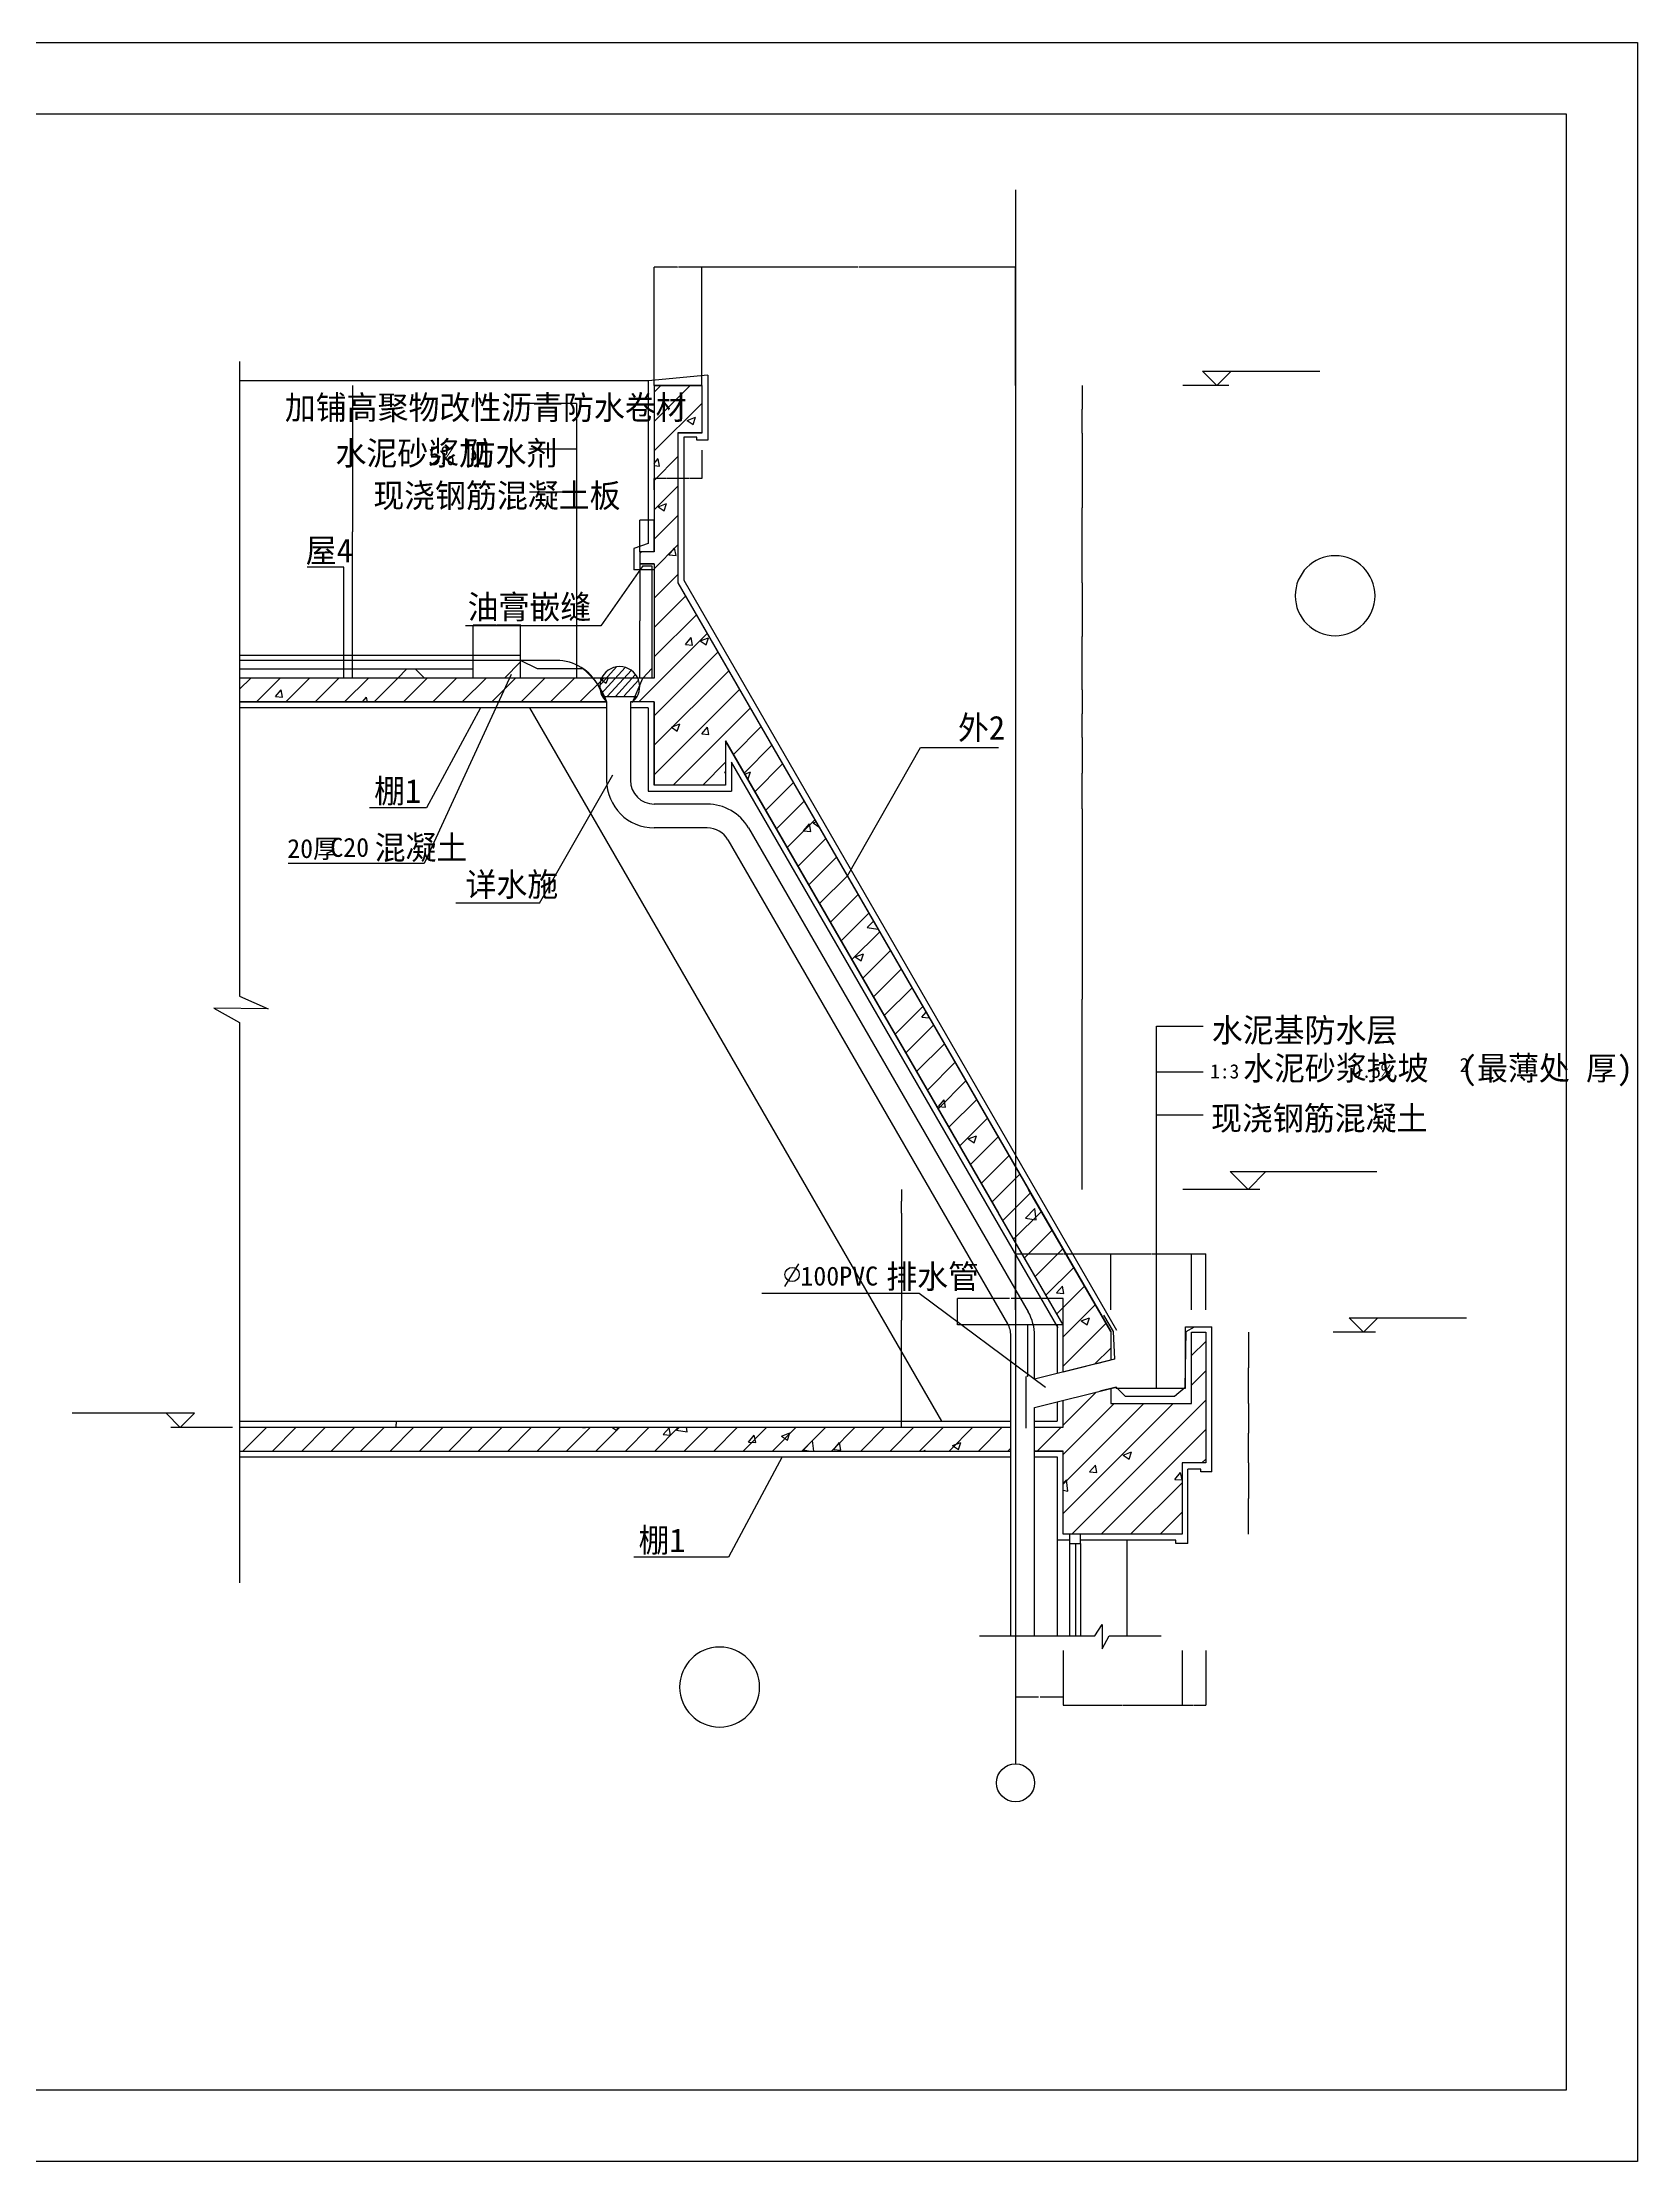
# Model space of a CAD drawing. Header units: metres. Extents: x -4844 to 18171, y -1948 to 18781.
# Drawn here: x 9226 to 15935, y 9871 to 18781 of the extents above; entities that cross this region are included whole.
import ezdxf

# ---------------------------------------------------------------- set-up
doc = ezdxf.new("R2010")
doc.units = ezdxf.units.M
for name, color, linetype in [('AXIS$ES', 1, 'Continuous'), ('DIMENSION$', 3, 'Continuous'), ('PUB_TEXT', 7, 'Continuous'), ('SYMBLE$', 7, 'Continuous'), ('TK', 143, 'Continuous'), ('WALL_$LINE', 252, 'Continuous'), ('WEATER', 4, 'Continuous')]:
    doc.layers.add(name, color=color, linetype=linetype)
doc.dimstyles.get("Standard").update_dxf_attribs({"dimtxt": 2.5, "dimasz": 2.5, "dimexe": 1.25, "dimexo": 0.625, "dimtad": 1, "dimcen": 2.5, "dimazin": 3, "dimtfac": 1, "dimtmove": 0, "dimatfit": 3})

# ---------------------------------------------------------------- blocks, each defined once
blk = doc.blocks.new('_INDEX1')
blk.add_lwpolyline([(-0.5, 0, 1), (0.5, 0, 1)], format="xyb", close=True)
blk = doc.blocks.new('*D49')
for p, q in [((11768.19, 16771.63), (11738.94, 16771.63)), ((11739.19, 16638.39), (11739.19, 16771.63)), ((11799.44, 16771.63), (11770.19, 16771.63)), ((11799.19, 16638.39), (11799.19, 16771.63))]:
    blk.add_line(p, q)
at = {"layer": 'Defpoints'}
for p in [(11799.19, 16771.63), (11739.19, 16638.39), (11799.19, 16638.39)]:
    blk.add_point(p, dxfattribs=at)
at = {"layer": 'DIMENSION$', "insert": (11769.19, 16771.63), "char_height": 1, "attachment_point": 5}
blk.add_mtext('60', dxfattribs=at)
blk = doc.blocks.new('*D50')
for p, q in [((11899.19, 17066.7), (11899.19, 16947.28)), ((11847.69, 16947.28), (11798.94, 16947.28)), ((11799.19, 16899.28), (11799.19, 16947.28)), ((11899.44, 16947.28), (11850.69, 16947.28))]:
    blk.add_line(p, q)
at = {"layer": 'Defpoints'}
for p in [(11899.19, 17066.7), (11899.19, 16947.28), (11799.19, 16899.28)]:
    blk.add_point(p, dxfattribs=at)
at = {"layer": 'DIMENSION$', "insert": (11849.19, 16947.28), "char_height": 1, "attachment_point": 5}
blk.add_mtext('100', dxfattribs=at)
blk = doc.blocks.new('*D51')
for p, q in [((11899.19, 17066.7), (11899.19, 16947.28)), ((11999.19, 17066.7), (11999.19, 16947.28)), ((11947.69, 16947.28), (11898.94, 16947.28)), ((11999.44, 16947.28), (11950.69, 16947.28))]:
    blk.add_line(p, q)
at = {"layer": 'Defpoints'}
for p in [(11899.19, 17066.7), (11999.19, 17066.7), (11999.19, 16947.28)]:
    blk.add_point(p, dxfattribs=at)
at = {"layer": 'DIMENSION$', "insert": (11949.19, 16947.28), "char_height": 1, "attachment_point": 5}
blk.add_mtext('100', dxfattribs=at)
blk = doc.blocks.new('*D52')
for p, q in [((11739.19, 16588.39), (11739.19, 16348.39)), ((11738.94, 16348.39), (11738.69, 16348.39)), ((11739.19, 16108.39), (11739.19, 16348.39)), ((11739.19, 16348.39), (11739.19, 16348.39)), ((11739.44, 16348.39), (11739.69, 16348.39))]:
    blk.add_line(p, q)
at = {"layer": 'Defpoints'}
for p in [(11739.19, 16588.39), (11739.19, 16348.39), (11739.19, 16108.39)]:
    blk.add_point(p, dxfattribs=at)
at = {"layer": 'DIMENSION$', "insert": (11739.19, 16349.515), "char_height": 1, "attachment_point": 5}
blk.add_mtext('0', dxfattribs=at)
blk = doc.blocks.new('*D53')
for p, q in [((13369.26, 13388.56), (13369.26, 13171.54)), ((13365.19, 13171.54), (13363.87, 13171.54)), ((13364.12, 12954.53), (13364.12, 13171.54)), ((13369.51, 13171.54), (13368.19, 13171.54))]:
    blk.add_line(p, q)
at = {"layer": 'Defpoints'}
for p in [(13369.26, 13388.56), (13369.26, 13171.54), (13364.12, 12954.53)]:
    blk.add_point(p, dxfattribs=at)
at = {"layer": 'DIMENSION$', "insert": (13366.69, 13171.54), "char_height": 1, "attachment_point": 5}
blk.add_mtext('430', dxfattribs=at)
blk = doc.blocks.new('*D54')
for p, q in [((13293.885, 13499.87), (13074.33, 13499.87)), ((13074.58, 13388.39), (13074.58, 13499.87)), ((13519.44, 13499.87), (13299.885, 13499.87)), ((13519.19, 13388.39), (13519.19, 13499.87))]:
    blk.add_line(p, q)
at = {"layer": 'Defpoints'}
for p in [(13519.19, 13499.87), (13074.58, 13388.39), (13519.19, 13388.39)]:
    blk.add_point(p, dxfattribs=at)
at = {"layer": 'DIMENSION$', "insert": (13296.885, 13499.87), "char_height": 1, "attachment_point": 5}
blk.add_mtext('444,61', dxfattribs=at)
blk = doc.blocks.new('*D55')
for p, q in [((14059.19, 13451.7), (14059.19, 13686.98)), ((14059.44, 13686.98), (14088.19, 13686.98)), ((14090.19, 13686.98), (14118.94, 13686.98)), ((14119.19, 13451.7), (14119.19, 13686.98))]:
    blk.add_line(p, q)
at = {"layer": 'Defpoints'}
for p in [(14059.19, 13686.98), (14059.19, 13451.7), (14119.19, 13451.7)]:
    blk.add_point(p, dxfattribs=at)
at = {"layer": 'DIMENSION$', "insert": (14089.19, 13686.98), "char_height": 1, "attachment_point": 5}
blk.add_mtext('60', dxfattribs=at)
blk = doc.blocks.new('*D56')
for p, q in [((13719.19, 13451.7), (13719.19, 13686.98)), ((13719.44, 13686.98), (13887.69, 13686.98)), ((13890.69, 13686.98), (14058.94, 13686.98)), ((14059.19, 13451.7), (14059.19, 13686.98))]:
    blk.add_line(p, q)
at = {"layer": 'Defpoints'}
for p in [(13719.19, 13686.98), (13719.19, 13451.7), (14059.19, 13451.7)]:
    blk.add_point(p, dxfattribs=at)
at = {"layer": 'DIMENSION$', "insert": (13889.19, 13686.98), "char_height": 1, "attachment_point": 5}
blk.add_mtext('340', dxfattribs=at)
blk = doc.blocks.new('*D57')
for p, q in [((13319.19, 13451.7), (13319.19, 13686.98)), ((13319.44, 13686.98), (13517.69, 13686.98)), ((13520.69, 13686.98), (13718.94, 13686.98)), ((13719.19, 13451.7), (13719.19, 13686.98))]:
    blk.add_line(p, q)
at = {"layer": 'Defpoints'}
for p in [(13319.19, 13686.98), (13319.19, 13451.7), (13719.19, 13451.7)]:
    blk.add_point(p, dxfattribs=at)
at = {"layer": 'DIMENSION$', "insert": (13519.19, 13686.98), "char_height": 1, "attachment_point": 5}
blk.add_mtext('400', dxfattribs=at)
blk = doc.blocks.new('*D58')
for p, q in [((14019.19, 12019.91), (14019.19, 11790.04)), ((14119.19, 12019.91), (14119.19, 11790.04)), ((14019.44, 11790.04), (14067.69, 11790.04)), ((14070.69, 11790.04), (14118.94, 11790.04))]:
    blk.add_line(p, q)
at = {"layer": 'Defpoints'}
for p in [(14019.19, 12019.91), (14119.19, 12019.91), (14019.19, 11790.04)]:
    blk.add_point(p, dxfattribs=at)
at = {"layer": 'DIMENSION$', "insert": (14069.19, 11790.04), "char_height": 1, "attachment_point": 5}
blk.add_mtext('100', dxfattribs=at)
blk = doc.blocks.new('*D59')
for p, q in [((13519.19, 12019.91), (13519.19, 11790.04)), ((14019.19, 12019.91), (14019.19, 11790.04)), ((13519.44, 11790.04), (13767.69, 11790.04)), ((13770.69, 11790.04), (14018.94, 11790.04))]:
    blk.add_line(p, q)
at = {"layer": 'Defpoints'}
for p in [(13519.19, 12019.91), (14019.19, 12019.91), (13519.19, 11790.04)]:
    blk.add_point(p, dxfattribs=at)
at = {"layer": 'DIMENSION$', "insert": (13769.19, 11790.04), "char_height": 1, "attachment_point": 5}
blk.add_mtext('500', dxfattribs=at)
blk = doc.blocks.new('*D60')
for p, q in [((13319.19, 12019.91), (13319.19, 11825.37)), ((13519.19, 12019.91), (13519.19, 11825.37)), ((13319.44, 11825.37), (13415.69, 11825.37)), ((13422.69, 11825.37), (13518.94, 11825.37))]:
    blk.add_line(p, q)
at = {"layer": 'Defpoints'}
for p in [(13319.19, 12019.91), (13519.19, 12019.91), (13319.19, 11825.37)]:
    blk.add_point(p, dxfattribs=at)
at = {"layer": 'DIMENSION$', "insert": (13419.19, 11825.37), "char_height": 1, "attachment_point": 5}
blk.add_mtext('200(50)', dxfattribs=at)
blk = doc.blocks.new('*D61')
for p, q in [((10530.39, 17338.39), (10530.39, 16723.39)), ((10530.14, 16723.39), (10529.89, 16723.39)), ((10530.39, 16108.39), (10530.39, 16723.39)), ((10530.39, 16723.39), (10530.39, 16723.39)), ((10530.64, 16723.39), (10530.89, 16723.39))]:
    blk.add_line(p, q)
at = {"layer": 'Defpoints'}
for p in [(10530.39, 17338.39), (10530.39, 16723.39), (10530.39, 16108.39)]:
    blk.add_point(p, dxfattribs=at)
at = {"layer": 'DIMENSION$', "insert": (10530.39, 16724.515), "char_height": 1, "attachment_point": 5}
blk.add_mtext('0', dxfattribs=at)
blk = doc.blocks.new('*D62')
for p, q in [((11897.69, 17835.42), (11798.94, 17835.42)), ((11799.19, 17338.39), (11799.19, 17835.42)), ((11999.44, 17835.42), (11900.69, 17835.42)), ((11999.19, 17338.39), (11999.19, 17835.42))]:
    blk.add_line(p, q)
at = {"layer": 'Defpoints'}
for p in [(11999.19, 17835.42), (11799.19, 17338.39), (11999.19, 17338.39)]:
    blk.add_point(p, dxfattribs=at)
at = {"layer": 'DIMENSION$', "insert": (11899.19, 17835.42), "char_height": 1, "attachment_point": 5}
blk.add_mtext('200', dxfattribs=at)
blk = doc.blocks.new('*D63')
for p, q in [((14299.19, 13358.39), (14299.19, 13208.39)), ((14298.94, 13208.39), (14298.69, 13208.39)), ((14299.19, 13058.39), (14299.19, 13208.39)), ((14299.19, 13208.39), (14299.19, 13208.39)), ((14299.44, 13208.39), (14299.69, 13208.39))]:
    blk.add_line(p, q)
at = {"layer": 'Defpoints'}
for p in [(14299.19, 13358.39), (14299.19, 13208.39), (14299.19, 13058.39)]:
    blk.add_point(p, dxfattribs=at)
at = {"layer": 'DIMENSION$', "insert": (14299.19, 13209.515), "char_height": 1, "attachment_point": 5}
blk.add_mtext('0', dxfattribs=at)
blk = doc.blocks.new('*D64')
for p, q in [((14299.19, 13058.39), (14299.19, 12933.39)), ((14298.94, 12933.39), (14298.69, 12933.39)), ((14299.19, 12808.39), (14299.19, 12933.39)), ((14299.19, 12933.39), (14299.19, 12933.39)), ((14299.44, 12933.39), (14299.69, 12933.39))]:
    blk.add_line(p, q)
at = {"layer": 'Defpoints'}
for p in [(14299.19, 13058.39), (14299.19, 12933.39), (14299.19, 12808.39)]:
    blk.add_point(p, dxfattribs=at)
at = {"layer": 'DIMENSION$', "insert": (14299.19, 12934.515), "char_height": 1, "attachment_point": 5}
blk.add_mtext('0', dxfattribs=at)
blk = doc.blocks.new('*D65')
for p, q in [((14299.19, 12808.39), (14299.19, 12658.39)), ((14298.94, 12658.39), (14298.69, 12658.39)), ((14299.19, 12508.39), (14299.19, 12658.39)), ((14299.19, 12658.39), (14299.19, 12658.39)), ((14299.44, 12658.39), (14299.69, 12658.39))]:
    blk.add_line(p, q)
at = {"layer": 'Defpoints'}
for p in [(14299.19, 12808.39), (14299.19, 12658.39), (14299.19, 12508.39)]:
    blk.add_point(p, dxfattribs=at)
at = {"layer": 'DIMENSION$', "insert": (14299.19, 12659.515), "char_height": 1, "attachment_point": 5}
blk.add_mtext('500', dxfattribs=at)
blk = doc.blocks.new('*D66')
for p, q in [((12839.19, 13858.39), (12839.19, 13408.39)), ((12838.94, 13408.39), (12838.69, 13408.39)), ((12839.19, 12958.39), (12839.19, 13408.39)), ((12839.19, 13408.39), (12839.19, 13408.39)), ((12839.44, 13408.39), (12839.69, 13408.39))]:
    blk.add_line(p, q)
at = {"layer": 'Defpoints'}
for p in [(12839.19, 13858.39), (12839.19, 13408.39), (12839.19, 12958.39)]:
    blk.add_point(p, dxfattribs=at)
at = {"layer": 'DIMENSION$', "insert": (12839.19, 13409.515), "char_height": 1, "attachment_point": 5}
blk.add_mtext('0', dxfattribs=at)
blk = doc.blocks.new('*D67')
for p, q in [((12838.94, 13908.39), (12838.69, 13908.39)), ((12839.19, 13958.39), (12839.19, 13908.39)), ((12839.19, 13858.39), (12839.19, 13908.39)), ((12839.19, 13908.39), (12839.19, 13908.39)), ((12839.44, 13908.39), (12839.69, 13908.39))]:
    blk.add_line(p, q)
at = {"layer": 'Defpoints'}
for p in [(12839.19, 13958.39), (12839.19, 13908.39), (12839.19, 13858.39)]:
    blk.add_point(p, dxfattribs=at)
at = {"layer": 'DIMENSION$', "insert": (12839.19, 13909.515), "char_height": 1, "attachment_point": 5}
blk.add_mtext('0', dxfattribs=at)
blk = doc.blocks.new('*D68')
for p, q in [((13599.19, 15558.39), (13599.19, 14758.39)), ((13598.94, 14758.39), (13598.69, 14758.39)), ((13599.19, 13958.39), (13599.19, 14758.39)), ((13599.19, 14758.39), (13599.19, 14758.39)), ((13599.44, 14758.39), (13599.69, 14758.39))]:
    blk.add_line(p, q)
at = {"layer": 'Defpoints'}
for p in [(13599.19, 15558.39), (13599.19, 14758.39), (13599.19, 13958.39)]:
    blk.add_point(p, dxfattribs=at)
at = {"layer": 'DIMENSION$', "insert": (13599.19, 14759.515), "char_height": 1, "attachment_point": 5}
blk.add_mtext('0', dxfattribs=at)
blk = doc.blocks.new('*D69')
for p, q in [((13599.19, 15858.39), (13599.19, 15708.39)), ((13598.94, 15708.39), (13598.69, 15708.39)), ((13599.19, 15558.39), (13599.19, 15708.39)), ((13599.19, 15708.39), (13599.19, 15708.39)), ((13599.44, 15708.39), (13599.69, 15708.39))]:
    blk.add_line(p, q)
at = {"layer": 'Defpoints'}
for p in [(13599.19, 15858.39), (13599.19, 15708.39), (13599.19, 15558.39)]:
    blk.add_point(p, dxfattribs=at)
at = {"layer": 'DIMENSION$', "insert": (13599.19, 15709.515), "char_height": 1, "attachment_point": 5}
blk.add_mtext('0', dxfattribs=at)
blk = doc.blocks.new('*D70')
for p, q in [((13599.19, 16058.39), (13599.19, 15958.39)), ((13598.94, 15958.39), (13598.69, 15958.39)), ((13599.19, 15858.39), (13599.19, 15958.39)), ((13599.19, 15958.39), (13599.19, 15958.39)), ((13599.44, 15958.39), (13599.69, 15958.39))]:
    blk.add_line(p, q)
at = {"layer": 'Defpoints'}
for p in [(13599.19, 16058.39), (13599.19, 15958.39), (13599.19, 15858.39)]:
    blk.add_point(p, dxfattribs=at)
at = {"layer": 'DIMENSION$', "insert": (13599.19, 15959.515), "char_height": 1, "attachment_point": 5}
blk.add_mtext('0', dxfattribs=at)
blk = doc.blocks.new('*D71')
for p, q in [((13599.19, 16508.39), (13599.19, 16283.39)), ((13598.94, 16283.39), (13598.69, 16283.39)), ((13599.19, 16058.39), (13599.19, 16283.39)), ((13599.19, 16283.39), (13599.19, 16283.39)), ((13599.44, 16283.39), (13599.69, 16283.39))]:
    blk.add_line(p, q)
at = {"layer": 'Defpoints'}
for p in [(13599.19, 16508.39), (13599.19, 16283.39), (13599.19, 16058.39)]:
    blk.add_point(p, dxfattribs=at)
at = {"layer": 'DIMENSION$', "insert": (13599.19, 16284.515), "char_height": 1, "attachment_point": 5}
blk.add_mtext('0', dxfattribs=at)
blk = doc.blocks.new('*D72')
for p, q in [((13599.19, 17138.39), (13599.19, 16823.39)), ((13598.94, 16823.39), (13598.69, 16823.39)), ((13599.19, 16508.39), (13599.19, 16823.39)), ((13599.19, 16823.39), (13599.19, 16823.39)), ((13599.44, 16823.39), (13599.69, 16823.39))]:
    blk.add_line(p, q)
at = {"layer": 'Defpoints'}
for p in [(13599.19, 17138.39), (13599.19, 16823.39), (13599.19, 16508.39)]:
    blk.add_point(p, dxfattribs=at)
at = {"layer": 'DIMENSION$', "insert": (13599.19, 16824.515), "char_height": 1, "attachment_point": 5}
blk.add_mtext('0', dxfattribs=at)
blk = doc.blocks.new('*D73')
for p, q in [((13599.19, 17338.39), (13599.19, 17238.39)), ((13598.94, 17238.39), (13598.69, 17238.39)), ((13599.19, 17138.39), (13599.19, 17238.39)), ((13599.19, 17238.39), (13599.19, 17238.39)), ((13599.44, 17238.39), (13599.69, 17238.39))]:
    blk.add_line(p, q)
at = {"layer": 'Defpoints'}
for p in [(13599.19, 17338.39), (13599.19, 17238.39), (13599.19, 17138.39)]:
    blk.add_point(p, dxfattribs=at)
at = {"layer": 'DIMENSION$', "insert": (13599.19, 17239.515), "char_height": 1, "attachment_point": 5}
blk.add_mtext('0', dxfattribs=at)
blk = doc.blocks.new('*D74')
for p, q in [((12657.19, 17835.42), (11998.94, 17835.42)), ((11999.19, 17338.39), (11999.19, 17835.42)), ((13319.44, 17835.42), (12661.19, 17835.42)), ((13319.19, 17338.39), (13319.19, 17835.42))]:
    blk.add_line(p, q)
at = {"layer": 'Defpoints'}
for p in [(13319.19, 17835.42), (11999.19, 17338.39), (13319.19, 17338.39)]:
    blk.add_point(p, dxfattribs=at)
at = {"layer": 'DIMENSION$', "insert": (12659.19, 17835.42), "char_height": 1, "attachment_point": 5}
blk.add_mtext('1320', dxfattribs=at)
blk = doc.blocks.new('*D75')
for p, q in [((10713.3, 12970.89), (10713.05, 12970.89)), ((10713.55, 12983.39), (10713.55, 12970.89)), ((10713.55, 12958.39), (10713.55, 12970.89)), ((10713.55, 12970.89), (10713.55, 12970.89)), ((10713.8, 12970.89), (10714.05, 12970.89))]:
    blk.add_line(p, q)
at = {"layer": 'Defpoints'}
for p in [(10713.55, 12983.39), (10713.55, 12970.89), (10713.55, 12958.39)]:
    blk.add_point(p, dxfattribs=at)
at = {"layer": 'DIMENSION$', "insert": (10713.55, 12972.015), "char_height": 1, "attachment_point": 5}
blk.add_mtext('30', dxfattribs=at)
blk = doc.blocks.new('*D97')
for p, q in [((11135.86, 16330.38), (11037.11, 16330.38)), ((11037.36, 16182.15), (11037.36, 16330.38)), ((11237.61, 16330.38), (11138.86, 16330.38)), ((11237.36, 16203.6), (11237.36, 16330.38))]:
    blk.add_line(p, q)
at = {"layer": 'Defpoints'}
for p in [(11237.36, 16330.38), (11037.36, 16182.15), (11237.36, 16203.6)]:
    blk.add_point(p, dxfattribs=at)
at = {"layer": 'DIMENSION$', "insert": (11137.36, 16330.38), "char_height": 1, "attachment_point": 5}
blk.add_mtext('200', dxfattribs=at)

msp = doc.modelspace()

# ---------------------------------------------------------------- hatches: boundary and pattern name
h = msp.add_hatch()
h.set_pattern_fill('ANSI37', scale=200)
h.paths.add_polyline_path([(11037.36, 16146.14), (10493.94, 16146.14), (10493.94, 16108.39), (11037.36, 16108.39)])
h.paths.add_polyline_path([(10493.94, 16146.14), (10055.35, 16146.14), (10055.35, 16108.39), (10493.94, 16108.39)])
h = msp.add_hatch()
h.set_pattern_fill('AN33C', scale=100)
h.set_pattern_definition([(45, (0, 0), (-224.5064, 224.5064), [])])
h.paths.add_polyline_path([(11237.36, 16182.15), (11037.36, 16182.15), (11037.36, 16108.39), (11237.36, 16108.39)])

# ---------------------------------------------------------------- linework, layer by layer
for p, q in [((10055.35, 17439.58), (10055.35, 14771.47)), ((12024.19, 17381.78), (11774.19, 17358.08)), ((12024.19, 17381.78), (12024.19, 17109.15)), ((11774.19, 17358.08), (10055.35, 17358.08)), ((11774.19, 17358.08), (11774.19, 16673.87)), ((11799.19, 17186.78), (11950.8, 17338.39)), ((11799.19, 17310.52), (11827.06, 17338.39)), ((14215.7, 17338.39), (14022.07, 17338.39)), ((11472.28, 17263.05), (11275.25, 17263.05)), ((11472.28, 17263.05), (11472.28, 16108.39)), ((11799.19, 17063.04), (11999.19, 17263.04)), ((11937.8, 17191.07), (11972.81, 17204.51)), ((11962.7, 17174.26), (11972.84, 17204.48)), ((11924.19, 17121.31), (11924.19, 16519.22)), ((11978, 17121.31), (11924.19, 17121.31)), ((11937.8, 17191.07), (11962.67, 17174.29)), ((11978, 17109.15), (11978, 17121.31)), ((12024.19, 17109.15), (11978, 17109.15)), ((11998.29, 17138.39), (11999.19, 17139.29)), ((11472.28, 17071.05), (11275.25, 17071.05)), ((11799.19, 16939.29), (11899.19, 17039.29)), ((11799.19, 17011.02), (11815.7, 17030.7)), ((11821.5, 16999.33), (11815.72, 17030.67)), ((11799.19, 17001.31), (11821.48, 16999.36)), ((11472.28, 16889.61), (11275.25, 16889.61)), ((11799.19, 16815.55), (11899.19, 16915.55)), ((11816.14, 16828.49), (11851.15, 16841.93)), ((11841.04, 16811.69), (11851.18, 16841.9)), ((11799.19, 16691.8), (11899.19, 16791.8)), ((11816.14, 16828.49), (11841.02, 16811.72)), ((11774.19, 16673.87), (11714.19, 16653.46)), ((11799.19, 16568.06), (11899.19, 16668.06)), ((10493.94, 16574.65), (10339.31, 16574.65)), ((10493.94, 16108.39), (10493.94, 16574.65)), ((11750.89, 16580.37), (11575.15, 16327.16)), ((11714.19, 16653.46), (11714.19, 16563.39)), ((11739.19, 16631.8), (11745.77, 16638.39)), ((11860.97, 16625.88), (11885.07, 16654.6)), ((11860.97, 16625.88), (11890.85, 16623.26)), ((11890.88, 16623.23), (11885.1, 16654.57)), ((11795.88, 16563.39), (11714.19, 16563.39)), ((11799.19, 16444.32), (11899.19, 16544.32)), ((11924.24, 16519.25), (13744.19, 13367.01)), ((11799.19, 16320.57), (11931.37, 16452.75)), ((11575.15, 16327.16), (11005.24, 16327.16)), ((11799.19, 16196.83), (11976.71, 16374.35)), ((11734.49, 16008.39), (12022.05, 16295.95)), ((11799.19, 15949.34), (12067.39, 16217.54)), ((11930.34, 16249.78), (11954.45, 16278.51)), ((11930.34, 16249.78), (11960.23, 16247.17)), ((11960.25, 16247.13), (11954.47, 16278.47)), ((11992.94, 16264.61), (12027.95, 16278.05)), ((11992.94, 16264.61), (12017.81, 16247.83)), ((12017.83, 16247.8), (12027.97, 16278.02)), ((12028.83, 16281.69), (12029.74, 16282.64)), ((12028.83, 16281.69), (12030.43, 16281.44)), ((11037.36, 16108.39), (11037.36, 16182.15)), ((11237.36, 16108.39), (11237.36, 16182.15)), ((11799.19, 15825.6), (12112.73, 16139.14)), ((10055.35, 16061.66), (10102.08, 16108.39)), ((10125.82, 16008.39), (10225.82, 16108.39)), ((10206.57, 16030.56), (10230.67, 16059.29)), ((10236.48, 16027.92), (10230.7, 16059.26)), ((10249.57, 16008.39), (10349.57, 16108.39)), ((10373.31, 16008.39), (10473.31, 16108.39)), ((10497.06, 16008.39), (10597.06, 16108.39)), ((10620.8, 16008.39), (10720.8, 16108.39)), ((10744.54, 16008.39), (10844.54, 16108.39)), ((11197.75, 16123.3), (10831.25, 15328.41)), ((10868.29, 16008.39), (10968.29, 16108.39)), ((10992.03, 16008.39), (11092.03, 16108.39)), ((11115.77, 16008.39), (11215.77, 16108.39)), ((11239.52, 16008.39), (11339.52, 16108.39)), ((11363.26, 16008.39), (11463.26, 16108.39)), ((11487.01, 16008.39), (11587.01, 16108.39)), ((11572.83, 16103.34), (11585.98, 16108.39)), ((11572.83, 16103.34), (11597.7, 16086.57)), ((11597.72, 16086.54), (11605.06, 16108.39)), ((11799.19, 15701.85), (12158.07, 16060.74)), ((11599.19, 15983.39), (10055.35, 15983.39)), ((10206.57, 16030.56), (10236.46, 16027.95)), ((10572.92, 16008.39), (10589.3, 16027.92)), ((10592.92, 16008.39), (10589.33, 16027.88)), ((11068.65, 15983.39), (10841.89, 15562.24)), ((13008.55, 12983.39), (11276.41, 15983.39)), ((11774.19, 15983.39), (11699.19, 15983.39)), ((11774.19, 15983.39), (11774.19, 15633.32)), ((11879.47, 15658.39), (12203.41, 15982.34)), ((11871.28, 15902.03), (11906.29, 15915.47)), ((11871.28, 15902.03), (11896.15, 15885.26)), ((11896.18, 15885.23), (11906.32, 15915.44)), ((11999.72, 15873.68), (12023.82, 15902.41)), ((11999.72, 15873.68), (12029.61, 15871.07)), ((12029.63, 15871.04), (12023.85, 15902.38)), ((12132.25, 15787.43), (12248.75, 15903.93)), ((12177.59, 15709.02), (12294.1, 15825.53)), ((12611.48, 15276.71), (12919.3, 15815.99)), ((12919.3, 15815.99), (13247.73, 15815.99)), ((11316.69, 15161.98), (11624.71, 15701.63)), ((12003.21, 15658.39), (12099.19, 15754.37)), ((12095.12, 15711.87), (12099.19, 15716.11)), ((12095.12, 15711.87), (12099.19, 15711.24)), ((13497.54, 13375.89), (12124.19, 15754.6)), ((12124.19, 15754.6), (12124.19, 15633.32)), ((12180.09, 15704.7), (12204.74, 15714.16)), ((12190.48, 15686.74), (12194.61, 15683.95)), ((12194.63, 15683.92), (12204.77, 15714.13)), ((12222.93, 15630.62), (12339.44, 15747.13)), ((11774.19, 15633.32), (12124.19, 15633.32)), ((12268.27, 15552.22), (12384.78, 15668.73)), ((10841.89, 15562.24), (10601.82, 15562.24)), ((12313.61, 15473.82), (12430.12, 15590.32)), ((12358.95, 15395.41), (12475.46, 15511.92)), ((12468.19, 15499.42), (12480.06, 15503.97)), ((12404.29, 15317.01), (12520.8, 15433.52)), ((12427.73, 15466.21), (12451.83, 15494.94)), ((12427.73, 15466.21), (12457.61, 15463.6)), ((12457.64, 15463.56), (12451.85, 15494.91)), ((12468.19, 15499.42), (12491.97, 15483.38)), ((10831.25, 15328.41), (10260, 15328.41)), ((12449.63, 15238.61), (12566.14, 15355.12)), ((12494.98, 15160.21), (12611.48, 15276.71)), ((11316.69, 15161.98), (10964.8, 15161.98)), ((12540.32, 15081.8), (12656.82, 15198.31)), ((12519.84, 15117.21), (12521.21, 15118.84)), ((12522.31, 15112.93), (12521.23, 15118.81)), ((12585.66, 15003.4), (12702.17, 15119.91)), ((12695.03, 15059.3), (12721.35, 15086.73)), ((12695.03, 15059.3), (12739.5, 15052.4)), ((12631, 14925), (12747.51, 15041.51)), ((12739.52, 15052.37), (12739.09, 15056.06)), ((12644.98, 14935.53), (12679.99, 14948.97)), ((12644.98, 14935.53), (12669.86, 14918.76)), ((12669.88, 14918.72), (12680.02, 14948.94)), ((12676.34, 14846.6), (12792.85, 14963.1)), ((12721.68, 14768.19), (12838.19, 14884.7)), ((12767.02, 14689.79), (12883.53, 14806.3)), ((9947.56, 14719.76), (10055.35, 14659.94)), ((10176.09, 14717.94), (9947.56, 14719.76)), ((10055.35, 14771.47), (10176.09, 14717.94)), ((12812.36, 14611.39), (12928.87, 14727.9)), ((12925.11, 14682.64), (12942.83, 14703.76)), ((10055.35, 14659.94), (10055.35, 12303.79)), ((12857.71, 14532.99), (12974.21, 14649.49)), ((12925.11, 14682.64), (12954.99, 14680.03)), ((12955.02, 14680), (12954.29, 14683.95)), ((13911.25, 14645.31), (14108.28, 14645.31)), ((13911.25, 13123.02), (13911.25, 14645.31)), ((12903.05, 14454.58), (13019.55, 14571.09)), ((12948.39, 14376.18), (13064.9, 14492.69)), ((13911.25, 14453.31), (14108.28, 14453.31)), ((12993.73, 14297.78), (13110.24, 14414.29)), ((12994.48, 14306.55), (13018.59, 14335.27)), ((12994.48, 14306.55), (13024.37, 14303.93)), ((13024.39, 14303.9), (13018.61, 14335.24)), ((13039.07, 14219.38), (13155.58, 14335.88)), ((13084.41, 14140.97), (13200.92, 14257.48)), ((13911.25, 14271.87), (14108.28, 14271.87)), ((13120.23, 14170.34), (13155.24, 14183.78)), ((13120.23, 14170.34), (13145.11, 14153.56)), ((13129.75, 14062.57), (13246.26, 14179.08)), ((13145.13, 14153.53), (13155.27, 14183.74)), ((13175.09, 13984.17), (13291.6, 14100.68)), ((13220.44, 13905.77), (13336.94, 14022.27)), ((13265.76, 13827.35), (13382.28, 13943.86)), ((14347.07, 13958.39), (14022.07, 13958.39)), ((13311.05, 13748.89), (13427.57, 13865.41)), ((13361.23, 13836.9), (13400.17, 13877.49)), ((13361.23, 13836.9), (13405.7, 13830)), ((13405.72, 13829.97), (13400.2, 13877.46)), ((13356.34, 13670.44), (13472.86, 13786.96)), ((12405.68, 13644.87), (12347.31, 13549.92)), ((13401.64, 13591.99), (13518.16, 13708.51)), ((13446.93, 13513.54), (13563.45, 13630.06)), ((13491.86, 13522.98), (13515.97, 13551.71)), ((13492.22, 13435.09), (13608.74, 13551.61)), ((13521.77, 13520.33), (13515.99, 13551.67)), ((12913.6, 13520.65), (12251.95, 13520.65)), ((13445.39, 13125.17), (12913.6, 13520.65)), ((13491.86, 13522.98), (13521.75, 13520.37)), ((13519.19, 13338.31), (13654.04, 13473.16)), ((13519.19, 13388.39), (13074.58, 13388.39)), ((13494.19, 13388.39), (13494.19, 13183.7)), ((13519.19, 13214.57), (13699.33, 13394.71)), ((13595.48, 13405.14), (13630.49, 13418.58)), ((13595.48, 13405.14), (13620.35, 13388.37)), ((13620.38, 13388.33), (13630.51, 13418.55)), ((14034.19, 13380.34), (14144.19, 13380.34)), ((14034.19, 13123.02), (14034.19, 13380.34)), ((14144.19, 12770.8), (14144.19, 13380.34)), ((13651.32, 13222.95), (13719.19, 13290.83)), ((14059.19, 13259.59), (14119.19, 13319.59)), ((14832.76, 13358.39), (14655.02, 13358.39)), ((14059.19, 13135.85), (14119.19, 13195.85)), ((13519.19, 12967.08), (13657.92, 13105.81)), ((13741.02, 13123.02), (14034.19, 13123.02)), ((13494.19, 13064.91), (13494.19, 12983.39)), ((13519.19, 12843.34), (13734.24, 13058.39)), ((13519.19, 12719.59), (13857.98, 13058.39)), ((13519.19, 12595.85), (13981.73, 13058.39)), ((13555.47, 12508.39), (14119.19, 13072.11)), ((10025.85, 12957.89), (9765.85, 12957.89)), ((10055.35, 12983.39), (13299.19, 12983.39)), ((10069.42, 12858.39), (10169.42, 12958.39)), ((10193.16, 12858.39), (10293.16, 12958.39)), ((10316.9, 12858.39), (10416.9, 12958.39)), ((10440.65, 12858.39), (10540.65, 12958.39)), ((10564.39, 12858.39), (10664.39, 12958.39)), ((10688.14, 12858.39), (10788.14, 12958.39)), ((10811.88, 12858.39), (10911.88, 12958.39)), ((10935.62, 12858.39), (11035.62, 12958.39)), ((11059.37, 12858.39), (11159.37, 12958.39)), ((11183.11, 12858.39), (11283.11, 12958.39)), ((11306.85, 12858.39), (11406.85, 12958.39)), ((11430.6, 12858.39), (11530.6, 12958.39)), ((11486.3, 12958.39), (11508.72, 12956.43)), ((11508.74, 12956.4), (11508.37, 12958.39)), ((11554.34, 12858.39), (11654.34, 12958.39)), ((11621.03, 12958.39), (11641.46, 12944.62)), ((11641.48, 12944.58), (11646.11, 12958.39)), ((11678.08, 12858.39), (11778.08, 12958.39)), ((11801.83, 12858.39), (11901.83, 12958.39)), ((11837.47, 12927.67), (11861.57, 12956.39)), ((11837.47, 12927.67), (11867.35, 12925.05)), ((11867.37, 12925.02), (11861.59, 12956.36)), ((11892.95, 12945.54), (11905.28, 12958.39)), ((11892.95, 12945.54), (11937.41, 12938.64)), ((11925.57, 12858.39), (12025.57, 12958.39)), ((11937.44, 12938.61), (11935.14, 12958.39)), ((12049.32, 12858.39), (12149.32, 12958.39)), ((12173.06, 12858.39), (12273.06, 12958.39)), ((12196.1, 12896.29), (12220.2, 12925.02)), ((12226, 12893.64), (12220.22, 12924.99)), ((12296.8, 12858.39), (12396.8, 12958.39)), ((12335.15, 12921.35), (12370.16, 12934.79)), ((12335.15, 12921.35), (12360.02, 12904.57)), ((12360.04, 12904.54), (12370.18, 12934.75)), ((12420.55, 12858.39), (12520.55, 12958.39)), ((12544.29, 12858.39), (12644.29, 12958.39)), ((12668.03, 12858.39), (12768.03, 12958.39)), ((12791.78, 12858.39), (12891.78, 12958.39)), ((12915.52, 12858.39), (13015.52, 12958.39)), ((13039.27, 12858.39), (13139.27, 12958.39)), ((13163.01, 12858.39), (13263.01, 12958.39)), ((13399.19, 12983.39), (13494.19, 12983.39)), ((13410.5, 12858.39), (13510.5, 12958.39)), ((13679.21, 12508.39), (14119.19, 12948.36)), ((10055.35, 12833.39), (13299.19, 12833.39)), ((12337.87, 12833.39), (12111.11, 12412.24)), ((12196.1, 12896.29), (12225.98, 12893.68)), ((12426.57, 12862.78), (12465.51, 12903.37)), ((12426.57, 12862.78), (12454.87, 12858.39)), ((12470.76, 12858.39), (12465.53, 12903.34)), ((12554.73, 12864.92), (12578.83, 12893.64)), ((12554.73, 12864.92), (12584.61, 12862.3)), ((12584.63, 12862.27), (12578.85, 12893.61)), ((12934.21, 12858.39), (12937.46, 12862.27)), ((12938.19, 12858.39), (12937.48, 12862.23)), ((13053.71, 12881.3), (13088.72, 12894.74)), ((13053.71, 12881.3), (13078.59, 12864.53)), ((13078.61, 12864.49), (13088.75, 12894.71)), ((13286.75, 12858.39), (13299.19, 12870.83)), ((13399.19, 12833.39), (13494.19, 12833.39)), ((13494.19, 12833.39), (13494.19, 12081.86)), ((13772.28, 12841.26), (13807.29, 12854.7)), ((13772.28, 12841.26), (13797.15, 12824.48)), ((13797.17, 12824.45), (13807.31, 12854.66)), ((13630.62, 12770.79), (13654.72, 12799.51)), ((13630.62, 12770.79), (13660.5, 12768.17)), ((13660.52, 12768.14), (13654.74, 12799.48)), ((13989.25, 12739.41), (14013.35, 12768.14)), ((14019.15, 12736.76), (14013.37, 12768.1)), ((14098.66, 12782.61), (14044.19, 12782.61)), ((14044.19, 12469.7), (14044.19, 12782.61)), ((14098.66, 12770.8), (14098.66, 12782.61)), ((14144.19, 12770.8), (14098.66, 12770.8)), ((14102.96, 12808.39), (14119.19, 12824.62)), ((13519.19, 12723.71), (13532.75, 12737.85)), ((13519.19, 12693.32), (13538.28, 12690.36)), ((13538.3, 12690.33), (13532.77, 12737.82)), ((13802.96, 12508.39), (14019.19, 12724.62)), ((13989.25, 12739.41), (14019.13, 12736.8)), ((13926.7, 12508.39), (14019.19, 12600.88)), ((13545.34, 12483.39), (13494.19, 12483.39)), ((13993.71, 12483.39), (13591.67, 12483.39)), ((13787.34, 12483.39), (13787.34, 12081.86)), ((13993.71, 12469.7), (13993.71, 12483.39)), ((12111.11, 12412.24), (11713.69, 12412.24)), ((13545.34, 12469.35), (13545.34, 12081.86)), ((13571.1, 12469.35), (13571.1, 12081.86)), ((13591.67, 12469.35), (13591.67, 12081.86)), ((14044.19, 12469.7), (13993.71, 12469.7)), ((13653.13, 12081.86), (13682.8, 12129.09)), ((13682.8, 12129.09), (13682.8, 12026.31)), ((13166.8, 12081.86), (13653.13, 12081.86)), ((13682.8, 12026.31), (13712.47, 12081.86)), ((13712.47, 12081.86), (13930.94, 12081.86))]:
    msp.add_line(p, q)
for points in [[(14225.7, 17398.39), (14165.7, 17338.39), (14105.7, 17398.39), (14598.67, 17398.39)], [(11799.19, 17338.39), (11999.19, 17338.39), (11999.19, 17139.29), (11899.19, 17139.29), (11899.19, 16508.39), (13719.19, 13360.31), (13719.19, 13239.91), (13519.19, 13189.94), (13519.19, 13388.39), (12099.19, 15844.59), (12099.19, 15658.39), (11799.19, 15658.39), (11799.19, 16008.39), (11707.97, 16008.39)], [(11799.19, 17338.39), (11799.19, 16638.39), (11739.19, 16638.39), (11739.19, 16588.39), (11799.19, 16588.39), (11799.19, 16108.39), (11750.71, 16108.39)], [(11539.47, 16108.39), (10055.35, 16108.39)], [(10055.35, 16008.39), (11599.19, 16008.39)], [(14372.07, 14033.39), (14297.07, 13958.39), (14222.07, 14033.39), (14838.29, 14033.39)], [(14842.76, 13418.39), (14782.76, 13358.39), (14722.76, 13418.39), (15215.73, 13418.39)], [(13719.19, 13121.12), (13719.19, 13058.39), (14059.19, 13058.39), (14059.19, 13358.39), (14119.19, 13358.39), (14119.19, 12808.39), (14019.19, 12808.39), (14019.19, 12508.39), (13519.19, 12508.39), (13519.19, 12858.39), (13399.19, 12858.39)], [(9745.85, 13017.89), (9805.85, 12957.89), (9865.85, 13017.89), (9351.81, 13017.89)], [(13399.19, 12958.39), (13519.19, 12958.39), (13519.19, 13071.15)], [(10055.35, 12958.39), (13299.19, 12958.39)], [(10055.35, 12858.39), (13286.75, 12858.39)]]:
    msp.add_lwpolyline(points)
for centre, radius in [((12379.26, 13600.63), 30), ((13318.82, 11463.34), 80)]:
    msp.add_circle(centre, radius)
at = {"layer": 'AXIS$ES'}
for p, q in [((13319.19, 18161.45), (13319.19, 11543.34)), ((13319.19, 11383.34), (13319.19, 11383))]:
    msp.add_line(p, q, dxfattribs=at)
at = {"layer": 'TK'}
for points in [[(3335.45, 9870.87), (3335.45, 18780.87), (15935.45, 18780.87), (15935.45, 9870.87)], [(4085.45, 10170.87), (4085.45, 18480.87), (15635.45, 18480.87), (15635.45, 10170.87)]]:
    msp.add_lwpolyline(points, close=True, dxfattribs=at)
msp.add_lwpolyline([(4085.45, 18480.87), (15635.45, 18480.87), (15635.45, 10170.87), (4085.45, 10170.87), (4085.45, 18480.87)], dxfattribs=at)
at = {"layer": 'WALL_$LINE'}
for p, q in [((11799.19, 17338.39), (11799.19, 16638.39)), ((11999.19, 17338.39), (11799.19, 17338.39)), ((11999.19, 17338.39), (11999.19, 17138.39)), ((11999.19, 17138.39), (11899.19, 17138.39)), ((11899.19, 17138.39), (11899.19, 16508.39)), ((11739.19, 16638.39), (11739.19, 16588.39)), ((11799.19, 16638.39), (11739.19, 16638.39)), ((11799.19, 16588.39), (11739.19, 16588.39)), ((11799.19, 16588.39), (11799.19, 16108.39)), ((11899.19, 16508.39), (13373.89, 13958.39)), ((11237.36, 16203.6), (10055.35, 16203.6)), ((11387.73, 16182.15), (10055.35, 16182.15)), ((11037.36, 16146.14), (10055.35, 16146.14)), ((11237.36, 16182.15), (11237.36, 16203.6)), ((11237.36, 16108.39), (11237.36, 16146.14)), ((11799.19, 16108.39), (10055.35, 16108.39)), ((10055.35, 16108.39), (10055.35, 16008.39)), ((11599.19, 16008.39), (11565.52, 16073.74)), ((11599.19, 16008.39), (10055.35, 16008.39)), ((11599.19, 16008.39), (11599.19, 15678.39)), ((11799.19, 16008.39), (11699.19, 16008.39)), ((11699.19, 16008.39), (11699.19, 15678.39)), ((11799.19, 16008.39), (11799.19, 15658.39)), ((12099.19, 15844.59), (12099.19, 15658.39)), ((12099.19, 15844.59), (13247.83, 13858.39)), ((12099.19, 15658.39), (11799.19, 15658.39)), ((12022.24, 15578.39), (11799.19, 15578.39)), ((12022.24, 15478.39), (11799.19, 15478.39)), ((12108.81, 15428.45), (13285.75, 13393.32)), ((12195.37, 15478.52), (13372.32, 13443.38)), ((13719.19, 13360.31), (13373.89, 13958.39)), ((13519.19, 13388.39), (13247.83, 13858.39)), ((13519.19, 13189.94), (13519.19, 13388.39)), ((13299.19, 12081.86), (13299.19, 13343.26)), ((13399.19, 13159.96), (13399.19, 13343.26)), ((13719.19, 13360.31), (13719.19, 13239.91)), ((14059.19, 13358.39), (14119.19, 13358.39)), ((14059.19, 13058.39), (14059.19, 13358.39)), ((14119.19, 13358.39), (14119.19, 12808.39)), ((13735.43, 13243.97), (13399.19, 13159.96)), ((13399.19, 13041.17), (13741.77, 13126.76)), ((13719.19, 13121.12), (13719.19, 13058.39)), ((13399.19, 12081.86), (13399.19, 13041.17)), ((13519.19, 12958.39), (13519.19, 13071.15)), ((13719.19, 13058.39), (14059.19, 13058.39)), ((10055.35, 12958.39), (13299.19, 12958.39)), ((10055.35, 12958.39), (10055.35, 12858.39)), ((13399.19, 12958.39), (13519.19, 12958.39)), ((10055.35, 12858.39), (13299.19, 12858.39)), ((13399.19, 12858.39), (13519.19, 12858.39)), ((13519.19, 12508.39), (13519.19, 12858.39)), ((14019.19, 12808.39), (14019.19, 12508.39)), ((14119.19, 12808.39), (14019.19, 12808.39)), ((14019.19, 12508.39), (13519.19, 12508.39))]:
    msp.add_line(p, q, dxfattribs=at)
msp.add_lwpolyline([(13545.34, 12508.39), (13545.34, 12469.35), (13591.67, 12469.35), (13591.67, 12508.39)], dxfattribs=at)
for centre, radius, start, end in [((11387.73, 15982.15), 200, 27.26, 90), ((11799.19, 15678.39), 200, 180, 270), ((11799.19, 15678.39), 100, 180, 270), ((12022.24, 15378.39), 200, 30.04, 90), ((12022.24, 15378.39), 100, 30.04, 90), ((13199.19, 13343.26), 100, 0, 30.04), ((13199.19, 13343.26), 200, 0, 30.04)]:
    msp.add_arc(centre, radius, start, end, dxfattribs=at)
at = {"layer": 'WEATER'}
for p, q in [((11566.13, 16072.81), (11641.19, 16155.26)), ((11575.52, 16042.08), (11676.66, 16153.18)), ((11601.98, 16030.95), (11703.12, 16142.04)), ((11636.51, 16030.4), (11719.41, 16121.46)), ((11672.61, 16033.24), (11733.45, 16100.07)), ((11581.05, 16030.4), (11727.16, 16030.4))]:
    msp.add_line(p, q, dxfattribs=at)
for points in [[(11750.89, 16580.37), (11789.05, 16580.37), (11789.05, 16108.39)], [(11237.36, 16182.15), (10055.35, 16182.15)], [(11707.97, 16005.88), (11750.71, 16108.39), (11789.03, 16148.2)], [(13689.43, 13429.46), (13729.09, 13361.29), (13735.43, 13243.97)], [(13741.77, 13126.76), (13741.78, 13126.66), (13779.85, 13088.61), (13987.67, 13088.61), (14032.09, 13126.66), (14036.85, 13361.29), (14071.75, 13380.31)], [(13735.43, 13243.97), (13658.79, 13224.82)], [(13741.77, 13126.76), (13673.57, 13109.72)]]:
    msp.add_lwpolyline(points, dxfattribs=at)
for points in [[(11500.02, 16147.64), (11308.68, 16147.64), (11237.36, 16182.15, -4.14)], [(11500.02, 16147.64, -0.13), (11599.19, 16008.39, 0.79)]]:
    msp.add_lwpolyline(points, format="xyb", dxfattribs=at)
msp.add_arc((11654.1, 16072.13), 84.13, 310.75, 229.25, dxfattribs=at)

# ---------------------------------------------------------------- block references
at = {"layer": 'PUB_TEXT', "xscale": 336, "yscale": 336, "zscale": 336}
for p in [(14663.16, 16454.42), (12074.22, 11866.08)]:
    msp.add_blockref('_INDEX1', p, dxfattribs=at)

# ---------------------------------------------------------------- texts
at = {"layer": 'SYMBLE$'}
for s, height, p in [('加铺高聚物改性沥青防水卷材', 100, (10245.69, 17195.73)), ('水泥砂浆加', 100, (10458.59, 17003.73)), ('防水剂', 100, (11002.08, 17003.73)), ('5%', 80, (10848.79, 17003.73)), ('现浇钢筋混凝土板', 100, (10617.69, 16825.45)), ('屋4', 100, (10333.33, 16594.6)), ('油膏嵌缝', 100, (11014.55, 16357.16)), ('外2', 100, (13076.82, 15849.62)), ('棚1', 100, (10621.04, 15583.58)), ('20厚', 80, (10255.59, 15351.57)), ('C20', 80, (10436.89, 15356.46)), ('混凝土', 100, (10623.28, 15345.64)), ('详水施', 100, (11005.48, 15190.46)), ('水泥基防水层', 100, (14144.49, 14577.98)), (' 水泥砂浆找坡  (最薄处 厚)', 100, (14207.88, 14418.03)), ('1:3', 60, (14137.44, 14424.84)), ('0.5%', 60, (14733.92, 14427.48)), ('2', 60, (15186.66, 14451.35)), ('现浇钢筋混凝土', 100, (14141.33, 14207.7)), ('100PVC', 80, (12414.14, 13554.13)), ('排水管', 100, (12774.89, 13541.8)), ('棚1', 100, (11732.91, 12433.58))]:
    msp.add_text(s, height=height, dxfattribs=at).set_placement(p)

# ---------------------------------------------------------------- dimensions: what is measured, and where the dimension line sits
at = {"layer": 'DIMENSION$'}
for base, p1, p2, picture, middle in [((11999.19, 17835.42), (11999.19, 17338.39), (11799.19, 17338.39), '*D62', (11899.19, 17835.42)), ((13319.19, 17835.42), (13319.19, 17338.39), (11999.19, 17338.39), '*D74', (12659.19, 17835.42)), ((10530.39, 16723.39), (10530.39, 17338.39), (10530.39, 16108.39), '*D61', (10530.39, 16724.515)), ((13599.19, 17238.39), (13599.19, 17338.39), (13599.19, 17138.39), '*D73', (13599.19, 17239.515)), ((13599.19, 16823.39), (13599.19, 17138.39), (13599.19, 16508.39), '*D72', (13599.19, 16824.515)), ((11899.19, 16947.28), (11899.19, 17066.7), (11799.19, 16899.28), '*D50', (11849.19, 16947.28)), ((11999.19, 16947.28), (11999.19, 17066.7), (11899.19, 17066.7), '*D51', (11949.19, 16947.28)), ((11799.19, 16771.63), (11799.19, 16638.39), (11739.19, 16638.39), '*D49', (11769.19, 16771.63)), ((11739.19, 16348.39), (11739.19, 16588.39), (11739.19, 16108.39), '*D52', (11739.19, 16349.515)), ((13599.19, 16283.39), (13599.19, 16508.39), (13599.19, 16058.39), '*D71', (13599.19, 16284.515)), ((11237.36, 16330.38), (11237.36, 16203.6), (11037.36, 16182.15), '*D97', (11137.36, 16330.38)), ((13599.19, 15958.39), (13599.19, 16058.39), (13599.19, 15858.39), '*D70', (13599.19, 15959.515)), ((13599.19, 15708.39), (13599.19, 15858.39), (13599.19, 15558.39), '*D69', (13599.19, 15709.515)), ((13599.19, 14758.39), (13599.19, 15558.39), (13599.19, 13958.39), '*D68', (13599.19, 14759.515)), ((12839.19, 13908.39), (12839.19, 13958.39), (12839.19, 13858.39), '*D67', (12839.19, 13909.515)), ((12839.19, 13408.39), (12839.19, 13858.39), (12839.19, 12958.39), '*D66', (12839.19, 13409.515)), ((13319.19, 13686.98), (13319.19, 13451.7), (13719.19, 13451.7), '*D57', (13519.19, 13686.98)), ((13719.19, 13686.98), (13719.19, 13451.7), (14059.19, 13451.7), '*D56', (13889.19, 13686.98)), ((14059.19, 13686.98), (14059.19, 13451.7), (14119.19, 13451.7), '*D55', (14089.19, 13686.98)), ((13519.19, 13499.87), (13519.19, 13388.39), (13074.58, 13388.39), '*D54', (13296.885, 13499.87)), ((14299.19, 13208.39), (14299.19, 13358.39), (14299.19, 13058.39), '*D63', (14299.19, 13209.515)), ((14299.19, 12933.39), (14299.19, 12808.39), (14299.19, 13058.39), '*D64', (14299.19, 12934.515)), ((13519.19, 11790.04), (13519.19, 12019.91), (14019.19, 12019.91), '*D59', (13769.19, 11790.04)), ((14019.19, 11790.04), (14019.19, 12019.91), (14119.19, 12019.91), '*D58', (14069.19, 11790.04))]:
    dim = msp.add_linear_dim(base=base, p1=p1, p2=p2, dimstyle='Standard', dxfattribs=at)
    dim.commit()
    dim.dimension.update_dxf_attribs({"geometry": picture, "text_midpoint": middle})
for base, p1, p2, text, picture, middle in [((13369.26, 13171.54), (13369.26, 13388.56), (13364.12, 12954.53), '430', '*D53', (13366.69, 13171.54)), ((10713.55, 12970.89), (10713.55, 12958.39), (10713.55, 12983.39), '30', '*D75', (10713.55, 12972.015)), ((14299.19, 12658.39), (14299.19, 12808.39), (14299.19, 12508.39), '500', '*D65', (14299.19, 12659.515)), ((13319.19, 11825.37), (13319.19, 12019.91), (13519.19, 12019.91), '200(50)', '*D60', (13419.19, 11825.37))]:
    dim = msp.add_linear_dim(base=base, p1=p1, p2=p2, text=text, dimstyle='Standard', dxfattribs=at)
    dim.commit()
    dim.dimension.update_dxf_attribs({"geometry": picture, "text_midpoint": middle})

doc.saveas('drawing.dxf')
